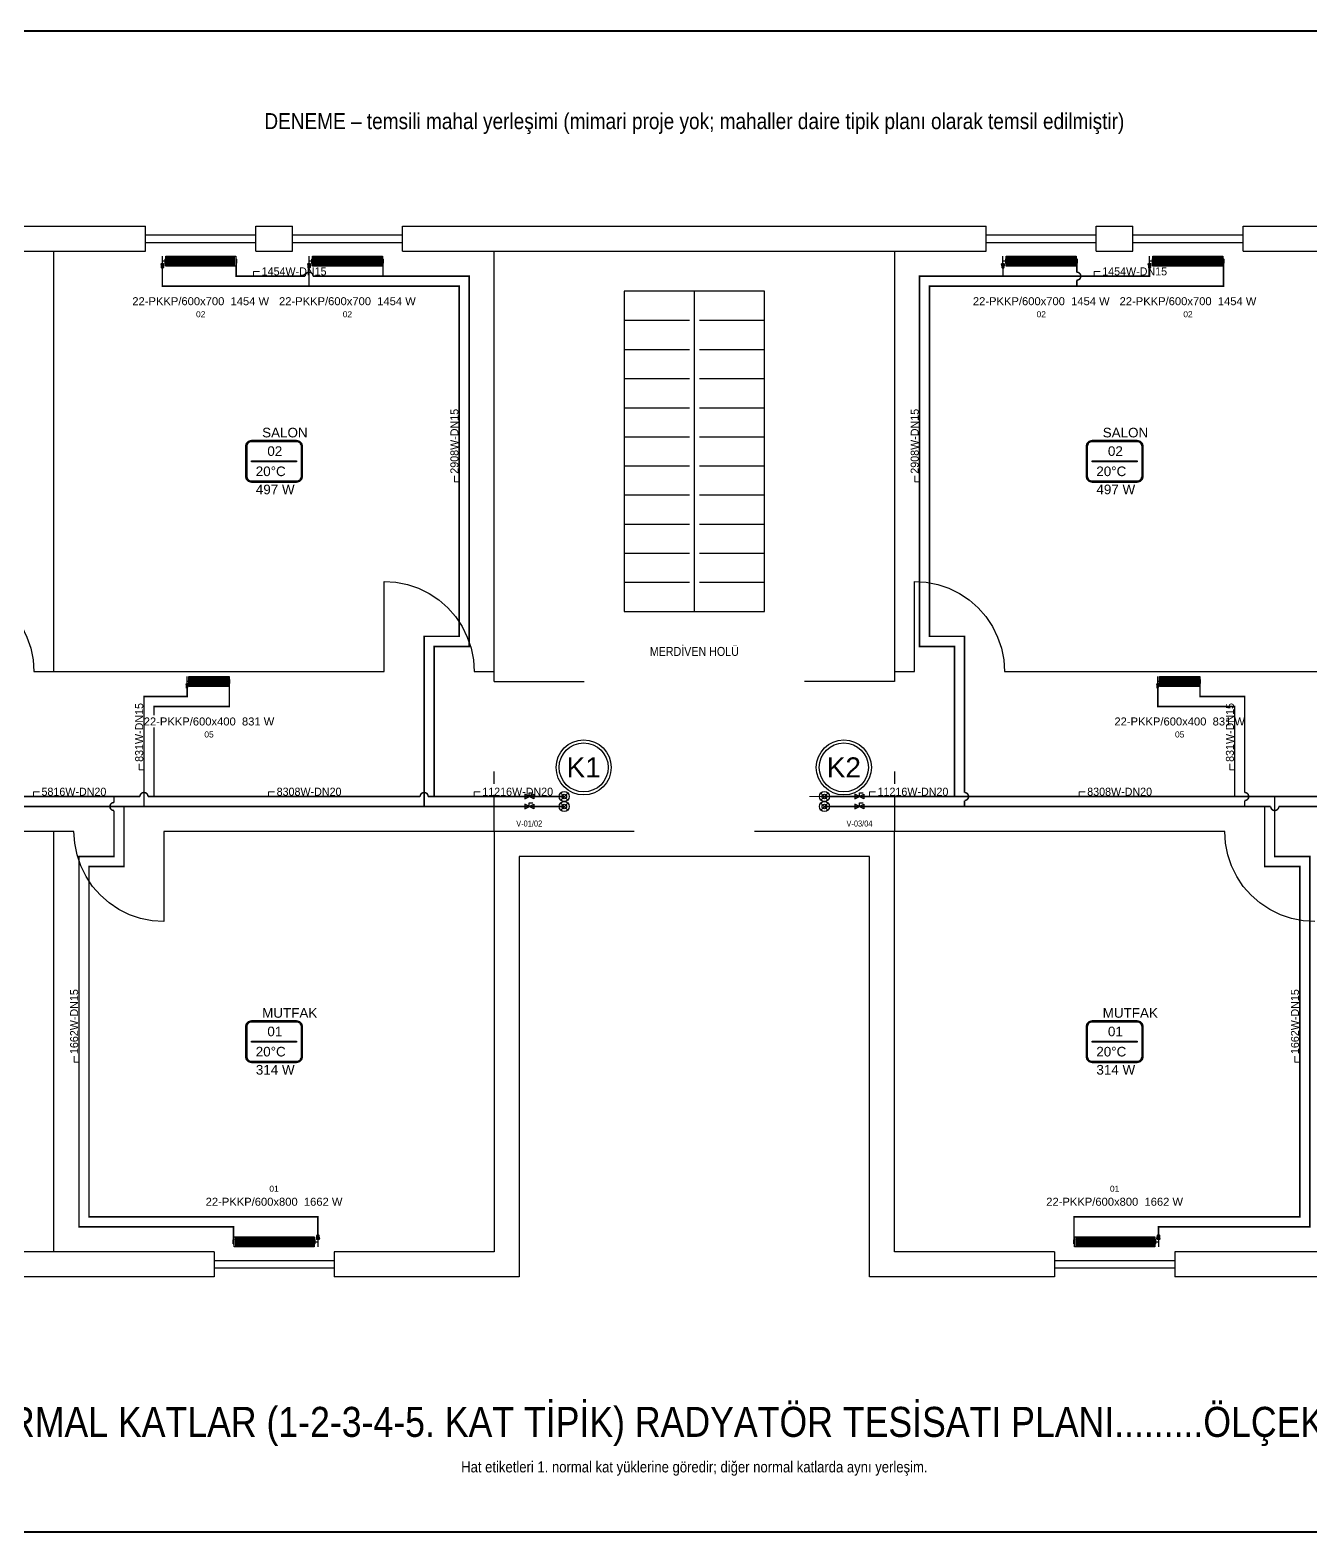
# Model space of a CAD drawing. Header units: centimetres. Extents: x -61 to 10101, y -10257 to 1521.
# Drawn here: x 4436 to 5716, y 19 to 1521 of the extents above; entities that cross this region are included whole.
import ezdxf
from ezdxf.enums import TextEntityAlignment as Align

# ---------------------------------------------------------------- set-up
doc = ezdxf.new("R2010")
doc.units = ezdxf.units.CM
doc.linetypes.add('DASHED', pattern=[1.524, 1.27, -0.254])
for name, color, linetype in [('MTY-ISIKAYBIMAHAL', 2, 'Continuous'), ('MTY-KOLLETÖR', 7, 'Continuous'), ('MTY-RADYATÖR', 2, 'Continuous'), ('MTY-TEFRIS-CIKTI', 250, 'Continuous'), ('MTY-VANA', 1, 'Continuous'), ('ROTAS-BASLIK', 7, 'Continuous'), ('ROTAS-CIHAZ', 135, 'Continuous'), ('ROTAS-DENEME', 1, 'Continuous'), ('ROTAS-ISITMA-CAP', 41, 'Continuous'), ('ROTAS-ISITMA-DONUS', 30, 'DASHED'), ('ROTAS-ISITMA-GIDIS', 10, 'Continuous'), ('ROTAS-MAHAL', 2, 'Continuous'), ('ROTAS-MASKE', 7, 'Continuous'), ('ROTAS-MIMARI-PENCERE', 4, 'Continuous'), ('ROTAS-MIMARI-TEMSILI', 8, 'Continuous'), ('ROTAS-PAFTA', 7, 'Continuous'), ('ROTAS-RADYATOR', 2, 'Continuous'), ('ROTAS-VANA', 1, 'Continuous'), ('ROTAS-YAZI', 7, 'Continuous'), ('STM-ISITMA-CAP', 41, 'Continuous')]:
    doc.layers.add(name, color=color, linetype=linetype)
doc.layers.add('MTY-ISITMA-CAP', color=41, linetype='Continuous', lineweight=0)
doc.styles.add('MTYCAP', font='wturkce.SHX', dxfattribs={"width": 0.65, "height": 20})
doc.styles.add('MTYCAPLT', font='arial.ttf', dxfattribs={"width": 0.65, "height": 1})
doc.styles.add('ROTAS', font='arial.ttf')

# ---------------------------------------------------------------- blocks, each defined once
blk = doc.blocks.new('MTY-RADYATOR Panel')
at = {"layer": 'MTY-RADYATÖR', "color": 15}
for p, q in [((-1.9, 8.2), (-1.4, 11.2)), ((-1.9, 8.2), (1.9, 8.2)), ((1.9, 8), (-1.9, 8)), ((-1.4, 11.2), (1.4, 11.2)), ((-1.3, 11.2), (-1.3, 8.2)), ((-1.1, 11.7), (1.1, 11.7)), ((-1.1, 7.2), (1.1, 7.2)), ((-0.7, 11.2), (-0.7, 8.2)), ((-0.6, 11.9), (0.6, 11.9)), ((0, 11.2), (0, 8.2)), ((0.6, 11.2), (0.6, 8.2)), ((1.3, 11.2), (1.3, 8.2)), ((1.9, 8.2), (1.4, 11.2)), ((3.4, 6.9), (3.8, 6.9)), ((3.4, 3.1), (3.4, 6.9)), ((3.4, 6.3), (3.8, 6.3)), ((3.4, 3.7), (3.8, 3.7)), ((3.4, 3.1), (3.8, 3.1)), ((3.8, 2.8), (3.8, 7.2)), ((3.8, 7.2), (4, 7.2)), ((3.8, 2.8), (4, 2.8)), ((4, 7.2), (4.4, 7.3)), ((4, 2.8), (4, 7.2)), ((4, 2.8), (4.4, 2.7)), ((105.3, 7.2), (104.9, 7.3)), ((105.3, 2.8), (104.9, 2.7)), ((105.3, 2.8), (105.3, 7.2)), ((105.5, 7.2), (105.3, 7.2)), ((105.5, 2.8), (105.3, 2.8)), ((105.5, 2.8), (105.5, 7.2)), ((105.9, 6.9), (105.5, 6.9)), ((105.9, 6.3), (105.5, 6.3)), ((105.9, 3.7), (105.5, 3.7)), ((105.9, 3.1), (105.5, 3.1)), ((105.9, 3.1), (105.9, 6.9))]:
    blk.add_line(p, q, dxfattribs=at)
at = {"layer": 'MTY-RADYATÖR', "color": 15, "ltscale": 0.3}
for p, q in [((0, 7.2), (0, 0)), ((3.8, 5), (0, 5))]:
    blk.add_line(p, q, dxfattribs=at)
at = {"layer": 'MTY-RADYATÖR'}
for p, q in [((5.7, 9), (5.7, 1)), ((6.7, 1), (6.7, 9)), ((7.2, 9), (7.2, 1)), ((8.2, 1), (8.2, 9)), ((8.7, 9), (8.7, 1)), ((9.7, 1), (9.7, 9)), ((10.2, 9), (10.2, 1)), ((11.2, 1), (11.2, 9)), ((11.7, 9), (11.7, 1)), ((12.7, 1), (12.7, 9)), ((13.2, 9), (13.2, 1)), ((14.2, 1), (14.2, 9)), ((14.7, 9), (14.7, 1)), ((15.7, 1), (15.7, 9)), ((16.2, 9), (16.2, 1)), ((17.2, 1), (17.2, 9)), ((17.7, 9), (17.7, 1)), ((18.7, 1), (18.7, 9)), ((19.2, 9), (19.2, 1)), ((20.2, 1), (20.2, 9)), ((20.7, 9), (20.7, 1)), ((21.7, 1), (21.7, 9)), ((22.2, 9), (22.2, 1)), ((23.2, 1), (23.2, 9)), ((23.7, 9), (23.7, 1)), ((24.7, 1), (24.7, 9)), ((25.2, 9), (25.2, 1)), ((26.2, 1), (26.2, 9)), ((26.7, 9), (26.7, 1)), ((27.7, 1), (27.7, 9)), ((28.2, 9), (28.2, 1)), ((29.2, 1), (29.2, 9)), ((29.7, 9), (29.7, 1)), ((30.7, 1), (30.7, 9)), ((31.2, 9), (31.2, 1)), ((32.2, 1), (32.2, 9)), ((32.7, 9), (32.7, 1)), ((33.7, 1), (33.7, 9)), ((34.2, 9), (34.2, 1)), ((35.2, 1), (35.2, 9)), ((35.7, 9), (35.7, 1)), ((36.7, 1), (36.7, 9)), ((37.2, 9), (37.2, 1)), ((38.2, 1), (38.2, 9)), ((38.7, 9), (38.7, 1)), ((39.7, 1), (39.7, 9)), ((40.2, 9), (40.2, 1)), ((41.2, 1), (41.2, 9)), ((41.7, 9), (41.7, 1)), ((42.7, 1), (42.7, 9)), ((43.2, 9), (43.2, 1)), ((44.2, 1), (44.2, 9)), ((44.7, 9), (44.7, 1)), ((45.7, 1), (45.7, 9)), ((46.2, 9), (46.2, 1)), ((47.2, 1), (47.2, 9)), ((47.7, 9), (47.7, 1)), ((48.7, 1), (48.7, 9)), ((49.2, 9), (49.2, 1)), ((50.2, 1), (50.2, 9)), ((50.7, 9), (50.7, 1)), ((51.7, 1), (51.7, 9)), ((52.2, 9), (52.2, 1)), ((53.2, 1), (53.2, 9)), ((53.7, 9), (53.7, 1)), ((54.7, 1), (54.7, 9)), ((55.2, 9), (55.2, 1)), ((56.2, 1), (56.2, 9)), ((56.7, 9), (56.7, 1)), ((57.7, 1), (57.7, 9)), ((58.2, 9), (58.2, 1)), ((59.2, 1), (59.2, 9)), ((59.7, 9), (59.7, 1)), ((60.7, 1), (60.7, 9)), ((61.2, 9), (61.2, 1)), ((62.2, 1), (62.2, 9)), ((62.7, 9), (62.7, 1)), ((63.7, 1), (63.7, 9)), ((64.2, 9), (64.2, 1)), ((65.2, 1), (65.2, 9)), ((65.7, 9), (65.7, 1)), ((66.7, 1), (66.7, 9)), ((67.2, 9), (67.2, 1)), ((68.2, 1), (68.2, 9)), ((68.7, 9), (68.7, 1)), ((69.7, 1), (69.7, 9)), ((70.2, 9), (70.2, 1)), ((71.2, 1), (71.2, 9)), ((71.7, 9), (71.7, 1)), ((72.7, 1), (72.7, 9)), ((73.2, 9), (73.2, 1)), ((74.2, 1), (74.2, 9)), ((74.7, 9), (74.7, 1)), ((75.7, 1), (75.7, 9)), ((76.2, 9), (76.2, 1)), ((77.2, 1), (77.2, 9)), ((77.7, 9), (77.7, 1)), ((78.7, 1), (78.7, 9)), ((79.2, 9), (79.2, 1)), ((80.2, 1), (80.2, 9)), ((80.7, 9), (80.7, 1)), ((81.7, 1), (81.7, 9)), ((82.2, 9), (82.2, 1)), ((83.2, 1), (83.2, 9)), ((83.7, 9), (83.7, 1)), ((84.7, 1), (84.7, 9)), ((85.2, 9), (85.2, 1)), ((86.2, 1), (86.2, 9)), ((86.7, 9), (86.7, 1)), ((87.7, 1), (87.7, 9)), ((88.2, 9), (88.2, 1)), ((89.2, 1), (89.2, 9)), ((89.7, 9), (89.7, 1)), ((90.7, 1), (90.7, 9)), ((91.2, 9), (91.2, 1)), ((92.2, 1), (92.2, 9)), ((92.7, 9), (92.7, 1)), ((93.7, 1), (93.7, 9)), ((94.2, 9), (94.2, 1)), ((95.2, 1), (95.2, 9)), ((95.7, 9), (95.7, 1)), ((96.7, 1), (96.7, 9)), ((97.2, 9), (97.2, 1)), ((98.2, 1), (98.2, 9)), ((98.7, 9), (98.7, 1)), ((99.7, 1), (99.7, 9)), ((100.2, 9), (100.2, 1)), ((101.2, 1), (101.2, 9)), ((101.7, 9), (101.7, 1)), ((102.7, 1), (102.7, 9))]:
    blk.add_line(p, q, dxfattribs=at)
at = {"layer": 'MTY-RADYATÖR', "color": 15}
blk.add_lwpolyline([(4.7, 0), (104.7, 0), (104.7, 10), (4.7, 10)], close=True, dxfattribs=at)
for centre, start, end in [((4.4, 7.5), 274, 350), ((4.4, 2.5), 10, 86), ((104.9, 7.5), 190, 266), ((104.9, 2.5), 94, 170)]:
    blk.add_arc(centre, 0.245, start, end, dxfattribs=at)
at = {"layer": 'MTY-RADYATÖR'}
for centre, start, end in [((6.2, 9), 0, 180), ((6.2, 1), 180, 0), ((7.7, 9), 0, 180), ((7.7, 1), 180, 0), ((9.2, 9), 0, 180), ((9.2, 1), 180, 0), ((10.7, 9), 0, 180), ((10.7, 1), 180, 0), ((12.2, 9), 0, 180), ((12.2, 1), 180, 0), ((13.7, 9), 0, 180), ((13.7, 1), 180, 0), ((15.2, 9), 0, 180), ((15.2, 1), 180, 0), ((16.7, 9), 0, 180), ((16.7, 1), 180, 0), ((18.2, 9), 0, 180), ((18.2, 1), 180, 0), ((19.7, 9), 0, 180), ((19.7, 1), 180, 0), ((21.2, 9), 0, 180), ((21.2, 1), 180, 0), ((22.7, 9), 0, 180), ((22.7, 1), 180, 0), ((24.2, 9), 0, 180), ((24.2, 1), 180, 0), ((25.7, 9), 0, 180), ((25.7, 1), 180, 0), ((27.2, 9), 0, 180), ((27.2, 1), 180, 0), ((28.7, 9), 0, 180), ((28.7, 1), 180, 0), ((30.2, 9), 0, 180), ((30.2, 1), 180, 0), ((31.7, 9), 0, 180), ((31.7, 1), 180, 0), ((33.2, 9), 0, 180), ((33.2, 1), 180, 0), ((34.7, 9), 0, 180), ((34.7, 1), 180, 0), ((36.2, 9), 0, 180), ((36.2, 1), 180, 0), ((37.7, 9), 0, 180), ((37.7, 1), 180, 0), ((39.2, 9), 0, 180), ((39.2, 1), 180, 0), ((40.7, 9), 0, 180), ((40.7, 1), 180, 0), ((42.2, 9), 0, 180), ((42.2, 1), 180, 0), ((43.7, 9), 0, 180), ((43.7, 1), 180, 0), ((45.2, 9), 0, 180), ((45.2, 1), 180, 0), ((46.7, 9), 0, 180), ((46.7, 1), 180, 0), ((48.2, 9), 0, 180), ((48.2, 1), 180, 0), ((49.7, 9), 0, 180), ((49.7, 1), 180, 0), ((51.2, 9), 0, 180), ((51.2, 1), 180, 0), ((52.7, 9), 0, 180), ((52.7, 1), 180, 0), ((54.2, 9), 0, 180), ((54.2, 1), 180, 0), ((55.7, 9), 0, 180), ((55.7, 1), 180, 0), ((57.2, 9), 0, 180), ((57.2, 1), 180, 0), ((58.7, 9), 0, 180), ((58.7, 1), 180, 0), ((60.2, 9), 0, 180), ((60.2, 1), 180, 0), ((61.7, 9), 0, 180), ((61.7, 1), 180, 0), ((63.2, 9), 0, 180), ((63.2, 1), 180, 0), ((64.7, 9), 0, 180), ((64.7, 1), 180, 0), ((66.2, 9), 0, 180), ((66.2, 1), 180, 0), ((67.7, 9), 0, 180), ((67.7, 1), 180, 0), ((69.2, 9), 0, 180), ((69.2, 1), 180, 0), ((70.7, 9), 0, 180), ((70.7, 1), 180, 0), ((72.2, 9), 0, 180), ((72.2, 1), 180, 0), ((73.7, 9), 0, 180), ((73.7, 1), 180, 0), ((75.2, 9), 0, 180), ((75.2, 1), 180, 0), ((76.7, 9), 0, 180), ((76.7, 1), 180, 0), ((78.2, 9), 0, 180), ((78.2, 1), 180, 0), ((79.7, 9), 0, 180), ((79.7, 1), 180, 0), ((81.2, 9), 0, 180), ((81.2, 1), 180, 0), ((82.7, 9), 0, 180), ((82.7, 1), 180, 0), ((84.2, 9), 0, 180), ((84.2, 1), 180, 0), ((85.7, 9), 0, 180), ((85.7, 1), 180, 0), ((87.2, 9), 0, 180), ((87.2, 1), 180, 0), ((88.7, 9), 0, 180), ((88.7, 1), 180, 0), ((90.2, 9), 0, 180), ((90.2, 1), 180, 0), ((91.7, 9), 0, 180), ((91.7, 1), 180, 0), ((93.2, 9), 0, 180), ((93.2, 1), 180, 0), ((94.7, 9), 0, 180), ((94.7, 1), 180, 0), ((96.2, 9), 0, 180), ((96.2, 1), 180, 0), ((97.7, 9), 0, 180), ((97.7, 1), 180, 0), ((99.2, 9), 0, 180), ((99.2, 1), 180, 0), ((100.7, 9), 0, 180), ((100.7, 1), 180, 0), ((102.2, 9), 0, 180), ((102.2, 1), 180, 0)]:
    blk.add_arc(centre, 0.5, start, end, dxfattribs=at)
at = {"layer": 'MTY-RADYATÖR', "color": 15}
for centre, major_axis, start_param, end_param in [((-1.1, 8), (0.584, 0.584), 2.161559, 3.926991), ((-0.6, 11), (0.584, 0.584), 0.785398, 2.161559), ((0.6, 11), (-0.584, 0.584), 4.121626, 5.497787), ((1.1, 8), (0.584, 0.584), 3.926991, 5.692422)]:
    blk.add_ellipse(centre, major_axis=major_axis, ratio=1, start_param=start_param, end_param=end_param, dxfattribs=at)
at = {"layer": 'MTY-RADYATÖR', "style": 'MTYCAPLT', "width": 0.65}
blk.add_attdef('RAD', text='', height=10, dxfattribs=at).set_placement((54.7, 22.5), align=Align.MIDDLE_CENTER)
at = {"layer": 'MTY-TEFRIS-CIKTI', "style": 'MTYCAPLT', "width": 0.65}
blk.add_attdef('NO', text='', height=6, dxfattribs=at).set_placement((54.7, 35), align=Align.MIDDLE_CENTER)
blk = doc.blocks.new('MTY-BORU KOLON')
for p, q in [((-3.5, 1.5), (3.5, 8.5)), ((3.5, 1.5), (-3.5, 8.5)), ((6.5, 1.5), (13.5, 8.5)), ((13.5, 1.5), (6.5, 8.5))]:
    blk.add_line(p, q)
at = {"layer": 'MTY-ISITMA-CAP'}
blk.add_line((0, -10), (0, 5), dxfattribs=at)
at = {"layer": 'MTY-KOLLETÖR', "color": 1}
for centre, radius in [((-29.1, 24.4), 27.5), ((0, 5), 5), ((10, 5), 5)]:
    blk.add_circle(centre, radius, dxfattribs=at)
at = {"layer": 'MTY-KOLLETÖR', "color": 7}
blk.add_circle((-29.1, 24.4), 24.5, dxfattribs=at)
at = {"layer": 'MTY-KOLLETÖR', "color": 2}
for centre in [(0, 5), (10, 5)]:
    blk.add_circle(centre, 2.33, dxfattribs=at)
at = {"layer": 'MTY-KOLLETÖR', "color": 7, "style": 'MTYCAPLT'}
blk.add_attdef('K', text='', height=25, dxfattribs=at).set_placement((-29.1, 24.4, 0), align=Align.MIDDLE_CENTER)
at = {"layer": 'STM-ISITMA-CAP', "lineweight": -3, "style": 'MTYCAP', "width": 0.65}
blk.add_attdef('SCCP_001', (10, -21.1), '', height=20, rotation=90, dxfattribs=at)
blk = doc.blocks.new('MTY-KURESEL VANA')
at = {"layer": 'MTY-VANA'}
for p, q in [((0, 0), (0, 8)), ((0, 8), (8, 8))]:
    blk.add_line(p, q, dxfattribs=at)
blk.add_lwpolyline([(-10, 5), (-10, -5), (10, 5), (10, -5), (-10, 5)], dxfattribs=at)
at = {"layer": 'MTY-VANA', "style": 'MTYCAPLT', "width": 0.65}
blk.add_attdef('CAP', text='', height=10, dxfattribs=at).set_placement((-1.1, 0), align=Align.CENTER)
blk = doc.blocks.new('MTY-RADYATOR CAP')
at = {"layer": 'MTY-ISITMA-CAP'}
for q in [(0.75, 0.6), (0, 0)]:
    blk.add_line((0, 0.6), q, dxfattribs=at)
at = {"layer": 'STM-ISITMA-CAP', "lineweight": -3, "style": 'MTYCAP', "width": 0.65}
blk.add_attdef('SCCP_001', (1, 0.1), '', height=1, dxfattribs=at)
blk = doc.blocks.new('MTY-RADYATOR MAHAL')
at = {"layer": 'MTY-ISIKAYBIMAHAL', "color": 2}
for points in [[(-35.7, 18.4), (-35.7, -18.4, 0.414214), (-28.2, -25.9), (28.2, -25.9, 0.414214), (35.7, -18.4), (35.7, 18.4, 0.414214), (28.2, 25.9), (-28.2, 25.9, 0.414214)], [(-34.2, 18.4), (-34.2, -18.4, 0.414214), (-28.2, -24.4), (28.2, -24.4, 0.414214), (34.2, -18.4), (34.2, 18.4, 0.414214), (28.2, 24.4), (-28.2, 24.4, 0.414214)]]:
    blk.add_lwpolyline(points, format="xyb", close=True, dxfattribs=at)
at = {"layer": 'MTY-ISIKAYBIMAHAL', "color": 4}
for points in [[(-35.2, 18.4), (-35.2, -18.4, 0.414214), (-28.2, -25.4), (28.2, -25.4, 0.414214), (35.2, -18.4), (35.2, 18.4, 0.414214), (28.2, 25.4), (-28.2, 25.4, 0.414214)], [(-34.7, 18.4), (-34.7, -18.4, 0.414214), (-28.2, -24.9), (28.2, -24.9, 0.414214), (34.7, -18.4), (34.7, 18.4, 0.414214), (28.2, 24.9), (-28.2, 24.9, 0.414214)]]:
    blk.add_lwpolyline(points, format="xyb", close=True, dxfattribs=at)
at = {"layer": 'MTY-ISIKAYBIMAHAL', "color": 2}
blk.add_lwpolyline([(-28.2, 0.8), (28.2, 0.8), (28.2, -0.8), (-28.2, -0.8)], close=True, dxfattribs=at)
at = {"layer": 'MTY-ISIKAYBIMAHAL', "color": 1, "style": 'MTYCAPLT', "width": 0.65}
for tag, p in [('MAHAL_001', (-14.9, 29.8)), ('NO_001', (-8.3, 6.7))]:
    blk.add_attdef(tag, p, '', height=12, rotation=360, dxfattribs=at)
at = {"layer": 'MTY-ISIKAYBIMAHAL', "color": 4, "style": 'MTYCAPLT', "width": 0.65}
for tag, p in [('DERECE_001', (-22.8, -18.5)), ('ISIKAYBI_001', (-22.7, -41.1))]:
    blk.add_attdef(tag, p, '', height=12, rotation=360, dxfattribs=at)
blk.add_attdef('ALAN', text='', height=12, rotation=360, dxfattribs=at).set_placement((0, -50), align=Align.MIDDLE_CENTER)

msp = doc.modelspace()

# ---------------------------------------------------------------- linework, layer by layer
at = {"layer": 'ROTAS-ISITMA-DONUS', "ltscale": 0.4, "const_width": 1.5}
for points in [[(4840, 755), (4840, 905), (4875, 905), (4875, 1275), (4719, 1275, 1), (4711, 1275), (4642.2, 1275), (4642.2, 1287.7)], [(5370, 745), (5370, 750), (5370, 751, 1), (5370, 759), (5370, 915), (5335, 915), (5335, 1265), (5628.8, 1265), (5628.8, 1287.7)], [(5482.2, 1265), (5482.2, 1271, 1), (5482.2, 1279), (5482.2, 1287.7)], [(5650, 745), (5650, 750), (5650, 751, 1), (5650, 759), (5650, 855), (5605.3, 855), (5605.3, 867.7)], [(4970, 755), (4834, 755, 1), (4826, 755), (4554, 755, 1), (4546, 755), (4394, 755, 1), (4386, 755), (4014, 755, 1), (4006, 755), (3760, 755), (3760, 695), (3725, 695), (3725, 325), (3909.4, 325), (3909.4, 312.3)], [(4520, 755), (4520, 750), (4520, 749, 1), (4520, 741), (4520, 695), (4485, 695), (4485, 325), (4639.4, 325), (4639.4, 312.3)], [(5230, 745), (5676, 745, 1), (5684, 745), (5936, 745, 1), (5944, 745), (6430, 745), (6430, 685), (6465, 685), (6465, 335), (6209.4, 335), (6209.4, 312.3)]]:
    msp.add_lwpolyline(points, format="xyb", dxfattribs=at)
for points in [[(4788.8, 1275), (4788.8, 1287.7)], [(4560, 755), (4560, 845), (4635.3, 845), (4635.3, 867.7)], [(5670, 745), (5670, 685), (5705, 685), (5705, 335), (5479.4, 335), (5479.4, 312.3)]]:
    msp.add_lwpolyline(points, dxfattribs=at)
at = {"layer": 'ROTAS-ISITMA-GIDIS', "const_width": 1.5}
for points in [[(4830, 745), (4830, 750), (4830, 915), (4865, 915), (4865, 1265), (4568.4, 1265), (4568.4, 1283)], [(4715, 1265), (4715, 1283)], [(5360, 755), (5360, 905), (5325, 905), (5325, 1275), (5555, 1275), (5555, 1283)], [(5408.4, 1275), (5408.4, 1283)], [(4550, 745), (4550, 750), (4550, 855), (4593.1, 855), (4593.1, 863)], [(5640, 755), (5640, 845), (5563.1, 845), (5563.1, 863)], [(5230, 755), (6440, 755), (6440, 695), (6475, 695), (6475, 325), (6293.8, 325), (6293.8, 317)], [(5680, 755), (5680, 750), (5680, 695), (5715, 695), (5715, 325), (5563.8, 325), (5563.8, 317)], [(4970, 745), (3770, 745), (3770, 685), (3735, 685), (3735, 335), (3993.8, 335), (3993.8, 317)], [(4530, 745), (4530, 685), (4495, 685), (4495, 335), (4723.8, 335), (4723.8, 317)]]:
    msp.add_lwpolyline(points, dxfattribs=at)
at = {"layer": 'ROTAS-MIMARI-PENCERE'}
for points in [[(4551.7, 1300), (4551.7, 1325)], [(4661.7, 1300), (4661.7, 1325)], [(4698.3, 1300), (4698.3, 1325)], [(4808.3, 1300), (4808.3, 1325)], [(5391.7, 1300), (5391.7, 1325)], [(5501.7, 1300), (5501.7, 1325)], [(5538.3, 1300), (5538.3, 1325)], [(5648.3, 1300), (5648.3, 1325)], [(4551.7, 1316.2), (4661.7, 1316.2)], [(4551.7, 1308.8), (4661.7, 1308.8)], [(4698.3, 1316.2), (4808.3, 1316.2)], [(4698.3, 1308.8), (4808.3, 1308.8)], [(5391.7, 1316.2), (5501.7, 1316.2)], [(5391.7, 1308.8), (5501.7, 1308.8)], [(5538.3, 1316.2), (5648.3, 1316.2)], [(5538.3, 1308.8), (5648.3, 1308.8)], [(4620, 300), (4620, 275)], [(4620, 291.2), (4740, 291.2)], [(4740, 300), (4740, 275)], [(5460, 300), (5460, 275)], [(5460, 291.2), (5580, 291.2)], [(5580, 300), (5580, 275)], [(4620, 283.8), (4740, 283.8)], [(5460, 283.8), (5580, 283.8)]]:
    msp.add_lwpolyline(points, dxfattribs=at)
at = {"layer": 'ROTAS-MIMARI-TEMSILI'}
for points in [[(4330, 1325), (4551.7, 1325)], [(4661.7, 1325), (4698.3, 1325)], [(4808.3, 1325), (5391.7, 1325)], [(5501.7, 1325), (5538.3, 1325)], [(5648.3, 1325), (5870, 1325)], [(4330, 1300), (4460, 1300)], [(4460, 1300), (4551.7, 1300)], [(4460, 880), (4460, 1300)], [(4661.7, 1300), (4698.3, 1300)], [(4808.3, 1300), (4900, 1300)], [(4900, 1300), (5300, 1300)], [(4900, 880), (4900, 1300)], [(5300, 1300), (5391.7, 1300)], [(5300, 1300), (5300, 880)], [(5501.7, 1300), (5538.3, 1300)], [(5648.3, 1300), (5740, 1300)], [(5100, 940), (5100, 1260)], [(5030, 1230.9), (5095, 1230.9)], [(5105, 1230.9), (5170, 1230.9)], [(5030, 1201.8), (5095, 1201.8)], [(5105, 1201.8), (5170, 1201.8)], [(5030, 1172.7), (5095, 1172.7)], [(5105, 1172.7), (5170, 1172.7)], [(5030, 1143.6), (5095, 1143.6)], [(5105, 1143.6), (5170, 1143.6)], [(5030, 1114.5), (5095, 1114.5)], [(5105, 1114.5), (5170, 1114.5)], [(5030, 1085.5), (5095, 1085.5)], [(5105, 1085.5), (5170, 1085.5)], [(5030, 1056.4), (5095, 1056.4)], [(5105, 1056.4), (5170, 1056.4)], [(5030, 1027.3), (5095, 1027.3)], [(5105, 1027.3), (5170, 1027.3)], [(5030, 998.2), (5095, 998.2)], [(5105, 998.2), (5170, 998.2)], [(4350, 970), (4361.7, 969.2), (4373.3, 966.9), (4384.4, 963.1), (4395, 957.9), (4404.8, 951.4), (4413.6, 943.6), (4421.4, 934.8), (4427.9, 925), (4433.1, 914.4), (4436.9, 903.3), (4439.2, 891.7), (4440, 880)], [(4790, 880), (4790, 970)], [(4790, 970), (4801.7, 969.2), (4813.3, 966.9), (4824.4, 963.1), (4835, 957.9), (4844.8, 951.4), (4853.6, 943.6), (4861.4, 934.8), (4867.9, 925), (4873.1, 914.4), (4876.9, 903.3), (4879.2, 891.7), (4880, 880)], [(5030, 969.1), (5095, 969.1)], [(5105, 969.1), (5170, 969.1)], [(5320, 880), (5320, 970)], [(5320, 970), (5331.7, 969.2), (5343.3, 966.9), (5354.4, 963.1), (5365, 957.9), (5374.8, 951.4), (5383.6, 943.6), (5391.4, 934.8), (5397.9, 925), (5403.1, 914.4), (5406.9, 903.3), (5409.2, 891.7), (5410, 880)], [(4440, 880), (4460, 880)], [(4460, 880), (4790, 880)], [(4880, 880), (4900, 880)], [(4900, 870), (4900, 880)], [(5300, 880), (5320, 880)], [(5300, 880), (5300, 870)], [(5410, 880), (5740, 880)], [(4900, 870), (4990, 870)], [(5300, 870), (5210, 870)], [(4900, 720), (4900, 780)], [(5300, 780), (5300, 720)], [(4460, 720), (4310, 720)], [(4460, 300), (4460, 720)], [(4480, 720), (4460, 720)], [(4570, 630), (4558.3, 630.8), (4546.7, 633.1), (4535.6, 636.9), (4525, 642.1), (4515.2, 648.6), (4506.4, 656.4), (4498.6, 665.2), (4492.1, 675), (4486.9, 685.6), (4483.1, 696.7), (4480.8, 708.3), (4480, 720)], [(4900, 720), (4570, 720)], [(4570, 720), (4570, 630)], [(5040, 720), (4900, 720)], [(4900, 720), (4900, 300)], [(5300, 720), (5160, 720)], [(5300, 300), (5300, 720)], [(5630, 720), (5300, 720)], [(5720, 630), (5708.3, 630.8), (5696.7, 633.1), (5685.6, 636.9), (5675, 642.1), (5665.2, 648.6), (5656.4, 656.4), (5648.6, 665.2), (5642.1, 675), (5636.9, 685.6), (5633.1, 696.7), (5630.8, 708.3), (5630, 720)], [(5460, 275), (5275, 275), (5275, 695), (4925, 695), (4925, 275)], [(4460, 300), (4360, 300)], [(4620, 300), (4460, 300)], [(4900, 300), (4740, 300)], [(5460, 300), (5300, 300)], [(5740, 300), (5580, 300)], [(4620, 275), (4360, 275)], [(4925, 275), (4740, 275)], [(5840, 275), (5580, 275)]]:
    msp.add_lwpolyline(points, dxfattribs=at)
msp.add_lwpolyline([(5030, 940), (5170, 940), (5170, 1260), (5030, 1260)], close=True, dxfattribs=at)

# ---------------------------------------------------------------- block references
at = {"layer": 'ROTAS-CIHAZ'}
ref = msp.add_blockref('MTY-BORU KOLON', (4965, 755), dxfattribs=dict(at, rotation=-90))
ref.add_attrib('K', 'K1', dxfattribs={"layer": 'MTY-KOLLETÖR', "color": 7, "height": 20, "style": 'MTYCAPLT'}).set_placement((4989.4, 784.1, 0), align=Align.MIDDLE_CENTER)
ref = msp.add_blockref('MTY-BORU KOLON', (5225, 755), dxfattribs=dict(at, rotation=-90))
ref.add_attrib('K', 'K2', dxfattribs={"layer": 'MTY-KOLLETÖR', "color": 7, "height": 20, "style": 'MTYCAPLT'}).set_placement((5249.4, 784.1, 0), align=Align.MIDDLE_CENTER)
at = {"layer": 'ROTAS-VANA', "xscale": 0.45, "yscale": 0.45}
for p in [(4935, 755), (5265, 755), (4935, 745), (5265, 745)]:
    msp.add_blockref('MTY-KURESEL VANA', p, dxfattribs=at)

# ---------------------------------------------------------------- wipeouts: each hides what was drawn before it
for points in [[(4667.7, 1418), (5524.3, 1418), (5524.3, 1442), (4667.7, 1442)], [(5065.7, 893.2), (5129.8, 893.2), (5129.8, 906.8), (5065.7, 906.8)], [(4457.7, 107.5), (5727.3, 107.5), (5727.3, 152.5), (4457.7, 152.5)], [(4858.9, 76.8), (5335.6, 76.8), (5335.6, 93.2), (4858.9, 93.2)]]:
    msp.add_wipeout(points).dxf.layer = 'ROTAS-MASKE'

# ---------------------------------------------------------------- next in the draw order: texts
at = {"layer": 'ROTAS-BASLIK', "style": 'ROTAS', "width": 0.85}
msp.add_text('NORMAL KATLAR (1-2-3-4-5. KAT TİPİK) RADYATÖR TESİSATI PLANI.........ÖLÇEK: 1 / 50', height=30, dxfattribs=at).set_placement((5100, 130), align=Align.MIDDLE_CENTER)
at = {"layer": 'ROTAS-DENEME', "style": 'ROTAS', "width": 0.85}
msp.add_text('DENEME – temsili mahal yerleşimi (mimari proje yok; mahaller daire tipik planı olarak temsil edilmiştir)', height=16, dxfattribs=at).set_placement((5100, 1430), align=Align.MIDDLE_CENTER)
at = {"layer": 'ROTAS-MIMARI-TEMSILI', "style": 'ROTAS', "width": 0.85}
msp.add_text('MERDİVEN HOLÜ', height=9, dxfattribs=at).set_placement((5100, 900), align=Align.MIDDLE_CENTER)
at = {"layer": 'ROTAS-YAZI', "style": 'ROTAS', "width": 0.85}
msp.add_text('Hat etiketleri 1. normal kat yüklerine göredir; diğer normal katlarda aynı yerleşim.', height=11, dxfattribs=at).set_placement((5100, 85), align=Align.MIDDLE_CENTER)

# ---------------------------------------------------------------- next in the draw order: wipeouts: each hides what was drawn before it
for points in [[(4547.5, 1244), (4661.9, 1244), (4661.9, 1256), (4547.5, 1256)], [(4694.1, 1244), (4808.5, 1244), (4808.5, 1256), (4694.1, 1256)], [(5387.5, 1244), (5501.9, 1244), (5501.9, 1256), (5387.5, 1256)], [(5534.1, 1244), (5648.5, 1244), (5648.5, 1256), (5534.1, 1256)], [(4708.8, 1042.8), (4708.8, 1123.6), (4651.2, 1123.6), (4651.2, 1042.8)], [(4863, 1066.6), (4863, 1113.4), (4852.6, 1113.4), (4852.6, 1066.6)], [(5323, 1066.6), (5323, 1113.4), (5312.6, 1113.4), (5312.6, 1066.6)], [(5548.8, 1042.8), (5548.8, 1123.6), (5491.2, 1123.6), (5491.2, 1042.8)], [(4558.2, 824), (4667.8, 824), (4667.8, 836), (4558.2, 836)], [(5528.2, 824), (5637.8, 824), (5637.8, 836), (5528.2, 836)], [(4436.6, 757), (4483.4, 757), (4483.4, 767.4), (4436.6, 767.4)], [(4671.6, 757), (4718.4, 757), (4718.4, 767.4), (4671.6, 767.4)], [(4877.1, 757), (4927.9, 757), (4927.9, 767.4), (4877.1, 767.4)], [(5272.1, 757), (5322.9, 757), (5322.9, 767.4), (5272.1, 767.4)], [(5481.6, 757), (5528.4, 757), (5528.4, 767.4), (5481.6, 767.4)], [(4921.3, 723.5), (4945.7, 723.5), (4945.7, 732.5), (4921.3, 732.5)], [(5251.3, 723.5), (5275.7, 723.5), (5275.7, 732.5), (5251.3, 732.5)], [(4708.8, 462.8), (4708.8, 543.6), (4651.2, 543.6), (4651.2, 462.8)], [(5548.8, 462.8), (5548.8, 543.6), (5491.2, 543.6), (5491.2, 462.8)], [(4483, 486.6), (4483, 533.4), (4472.6, 533.4), (4472.6, 486.6)], [(5703, 486.6), (5703, 533.4), (5692.6, 533.4), (5692.6, 486.6)], [(4620.8, 344), (4735.2, 344), (4735.2, 356), (4620.8, 356)], [(5460.8, 344), (5575.2, 344), (5575.2, 356), (5460.8, 356)]]:
    msp.add_wipeout(points).dxf.layer = 'ROTAS-MASKE'

# ---------------------------------------------------------------- next in the draw order: block references
at = {"layer": 'ROTAS-ISITMA-CAP'}
ref = msp.add_blockref('MTY-RADYATOR CAP', (4865, 1069.6), dxfattribs=dict(at, xscale=8, yscale=8, rotation=90))
ref.add_attrib('SCCP_001', '2908W-DN15', (4864.2, 1077.6), dxfattribs={"layer": 'STM-ISITMA-CAP', "height": 8, "rotation": 90, "style": 'MTYCAP'})
ref = msp.add_blockref('MTY-RADYATOR CAP', (5325, 1069.6), dxfattribs=dict(at, xscale=8, yscale=8, rotation=90))
ref.add_attrib('SCCP_001', '2908W-DN15', (5324.2, 1077.6), dxfattribs={"layer": 'STM-ISITMA-CAP', "height": 8, "rotation": 90, "style": 'MTYCAP'})
ref = msp.add_blockref('MTY-RADYATOR CAP', (4439.6, 755), dxfattribs=dict(at, xscale=8, yscale=8))
ref.add_attrib('SCCP_001', '5816W-DN20', (4447.6, 755.8), dxfattribs={"layer": 'STM-ISITMA-CAP', "height": 8, "style": 'MTYCAP'})
ref = msp.add_blockref('MTY-RADYATOR CAP', (4674.6, 755), dxfattribs=dict(at, xscale=8, yscale=8))
ref.add_attrib('SCCP_001', '8308W-DN20', (4682.6, 755.8), dxfattribs={"layer": 'STM-ISITMA-CAP', "height": 8, "style": 'MTYCAP'})
ref = msp.add_blockref('MTY-RADYATOR CAP', (4880.1, 755), dxfattribs=dict(at, xscale=8, yscale=8))
ref.add_attrib('SCCP_001', '11216W-DN20', (4888.1, 755.8), dxfattribs={"layer": 'STM-ISITMA-CAP', "height": 8, "style": 'MTYCAP'})
ref = msp.add_blockref('MTY-RADYATOR CAP', (5275.1, 755), dxfattribs=dict(at, xscale=8, yscale=8))
ref.add_attrib('SCCP_001', '11216W-DN20', (5283.1, 755.8), dxfattribs={"layer": 'STM-ISITMA-CAP', "height": 8, "style": 'MTYCAP'})
ref = msp.add_blockref('MTY-RADYATOR CAP', (5484.6, 755), dxfattribs=dict(at, xscale=8, yscale=8))
ref.add_attrib('SCCP_001', '8308W-DN20', (5492.6, 755.8), dxfattribs={"layer": 'STM-ISITMA-CAP', "height": 8, "style": 'MTYCAP'})
ref = msp.add_blockref('MTY-RADYATOR CAP', (4485, 489.6), dxfattribs=dict(at, xscale=8, yscale=8, rotation=90))
ref.add_attrib('SCCP_001', '1662W-DN15', (4484.2, 497.6), dxfattribs={"layer": 'STM-ISITMA-CAP', "height": 8, "rotation": 90, "style": 'MTYCAP'})
ref = msp.add_blockref('MTY-RADYATOR CAP', (5705, 489.6), dxfattribs=dict(at, xscale=8, yscale=8, rotation=90))
ref.add_attrib('SCCP_001', '1662W-DN15', (5704.2, 497.6), dxfattribs={"layer": 'STM-ISITMA-CAP', "height": 8, "rotation": 90, "style": 'MTYCAP'})
at = {"layer": 'ROTAS-MAHAL'}
ref = msp.add_blockref('MTY-RADYATOR MAHAL', (4680, 1090), dxfattribs=dict(at, xscale=0.8, yscale=0.8))
ref.add_attrib('DERECE_001', '20°C', (4661.7, 1075.2), dxfattribs={"layer": 'MTY-ISIKAYBIMAHAL', "color": 4, "height": 9.6, "rotation": 360, "style": 'MTYCAPLT'})
ref.add_attrib('MAHAL_001', 'SALON', (4668.1, 1113.9), dxfattribs={"layer": 'MTY-ISIKAYBIMAHAL', "color": 1, "height": 9.6, "rotation": 360, "style": 'MTYCAPLT'})
ref.add_attrib('ISIKAYBI_001', '497 W', (4661.8, 1057.1), dxfattribs={"layer": 'MTY-ISIKAYBIMAHAL', "color": 4, "height": 9.6, "rotation": 360, "style": 'MTYCAPLT'})
ref.add_attrib('NO_001', '02', (4673.3, 1095.4), dxfattribs={"layer": 'MTY-ISIKAYBIMAHAL', "color": 1, "height": 9.6, "rotation": 360, "style": 'MTYCAPLT'})
ref = msp.add_blockref('MTY-RADYATOR MAHAL', (5520, 1090), dxfattribs=dict(at, xscale=0.8, yscale=0.8))
ref.add_attrib('DERECE_001', '20°C', (5501.7, 1075.2), dxfattribs={"layer": 'MTY-ISIKAYBIMAHAL', "color": 4, "height": 9.6, "rotation": 360, "style": 'MTYCAPLT'})
ref.add_attrib('MAHAL_001', 'SALON', (5508.1, 1113.9), dxfattribs={"layer": 'MTY-ISIKAYBIMAHAL', "color": 1, "height": 9.6, "rotation": 360, "style": 'MTYCAPLT'})
ref.add_attrib('ISIKAYBI_001', '497 W', (5501.8, 1057.1), dxfattribs={"layer": 'MTY-ISIKAYBIMAHAL', "color": 4, "height": 9.6, "rotation": 360, "style": 'MTYCAPLT'})
ref.add_attrib('NO_001', '02', (5513.3, 1095.4), dxfattribs={"layer": 'MTY-ISIKAYBIMAHAL', "color": 1, "height": 9.6, "rotation": 360, "style": 'MTYCAPLT'})
ref = msp.add_blockref('MTY-RADYATOR MAHAL', (4680, 510), dxfattribs=dict(at, xscale=0.8, yscale=0.8))
ref.add_attrib('DERECE_001', '20°C', (4661.7, 495.2), dxfattribs={"layer": 'MTY-ISIKAYBIMAHAL', "color": 4, "height": 9.6, "rotation": 360, "style": 'MTYCAPLT'})
ref.add_attrib('MAHAL_001', 'MUTFAK', (4668.1, 533.9), dxfattribs={"layer": 'MTY-ISIKAYBIMAHAL', "color": 1, "height": 9.6, "rotation": 360, "style": 'MTYCAPLT'})
ref.add_attrib('ISIKAYBI_001', '314 W', (4661.8, 477.1), dxfattribs={"layer": 'MTY-ISIKAYBIMAHAL', "color": 4, "height": 9.6, "rotation": 360, "style": 'MTYCAPLT'})
ref.add_attrib('NO_001', '01', (4673.3, 515.4), dxfattribs={"layer": 'MTY-ISIKAYBIMAHAL', "color": 1, "height": 9.6, "rotation": 360, "style": 'MTYCAPLT'})
ref = msp.add_blockref('MTY-RADYATOR MAHAL', (5520, 510), dxfattribs=dict(at, xscale=0.8, yscale=0.8))
ref.add_attrib('DERECE_001', '20°C', (5501.7, 495.2), dxfattribs={"layer": 'MTY-ISIKAYBIMAHAL', "color": 4, "height": 9.6, "rotation": 360, "style": 'MTYCAPLT'})
ref.add_attrib('MAHAL_001', 'MUTFAK', (5508.1, 533.9), dxfattribs={"layer": 'MTY-ISIKAYBIMAHAL', "color": 1, "height": 9.6, "rotation": 360, "style": 'MTYCAPLT'})
ref.add_attrib('ISIKAYBI_001', '314 W', (5501.8, 477.1), dxfattribs={"layer": 'MTY-ISIKAYBIMAHAL', "color": 4, "height": 9.6, "rotation": 360, "style": 'MTYCAPLT'})
ref.add_attrib('NO_001', '01', (5513.3, 515.4), dxfattribs={"layer": 'MTY-ISIKAYBIMAHAL', "color": 1, "height": 9.6, "rotation": 360, "style": 'MTYCAPLT'})

# ---------------------------------------------------------------- next in the draw order: texts
at = {"layer": 'ROTAS-VANA', "style": 'ROTAS', "width": 0.85}
for s, p in [('V-01/02', (4935, 728)), ('V-03/04', (5265, 728))]:
    msp.add_text(s, height=6, dxfattribs=at).set_placement(p, align=Align.MIDDLE_CENTER)

# ---------------------------------------------------------------- next in the draw order: wipeouts: each hides what was drawn before it
for points in [[(4600.1, 1232.5), (4610.3, 1232.5), (4610.3, 1241.5), (4600.1, 1241.5)], [(4746.7, 1232.5), (4756.9, 1232.5), (4756.9, 1241.5), (4746.7, 1241.5)], [(5440.1, 1232.5), (5450.3, 1232.5), (5450.3, 1241.5), (5440.1, 1241.5)], [(5586.7, 1232.5), (5596.9, 1232.5), (5596.9, 1241.5), (5586.7, 1241.5)], [(4608.4, 812.5), (4618.6, 812.5), (4618.6, 821.5), (4608.4, 821.5)], [(5578.4, 812.5), (5588.6, 812.5), (5588.6, 821.5), (5578.4, 821.5)], [(4673.4, 358.5), (4683.6, 358.5), (4683.6, 367.5), (4673.4, 367.5)], [(5513.4, 358.5), (5523.6, 358.5), (5523.6, 367.5), (5513.4, 367.5)]]:
    msp.add_wipeout(points).dxf.layer = 'ROTAS-MASKE'

# ---------------------------------------------------------------- next in the draw order: block references
at = {"layer": 'ROTAS-RADYATOR'}
ref = msp.add_blockref('MTY-RADYATOR Panel', (4568.4, 1295), dxfattribs=dict(at, xscale=-0.7, rotation=180))
ref.add_attrib('RAD', '22-PKKP/600x700  1454 W', dxfattribs={"layer": 'MTY-RADYATÖR', "height": 8, "style": 'MTYCAPLT'}).set_placement((4606.7, 1250), align=Align.MIDDLE_CENTER)
ref.add_attrib('NO', '02', dxfattribs={"layer": 'MTY-TEFRIS-CIKTI', "height": 6, "style": 'MTYCAPLT'}).set_placement((4606.7, 1237), align=Align.MIDDLE_CENTER)
ref = msp.add_blockref('MTY-RADYATOR Panel', (4715, 1295), dxfattribs=dict(at, xscale=-0.7, rotation=180))
ref.add_attrib('RAD', '22-PKKP/600x700  1454 W', dxfattribs={"layer": 'MTY-RADYATÖR', "height": 8, "style": 'MTYCAPLT'}).set_placement((4753.3, 1250), align=Align.MIDDLE_CENTER)
ref.add_attrib('NO', '02', dxfattribs={"layer": 'MTY-TEFRIS-CIKTI', "height": 6, "style": 'MTYCAPLT'}).set_placement((4753.3, 1237), align=Align.MIDDLE_CENTER)
ref = msp.add_blockref('MTY-RADYATOR Panel', (5408.4, 1295), dxfattribs=dict(at, xscale=-0.7, rotation=180))
ref.add_attrib('RAD', '22-PKKP/600x700  1454 W', dxfattribs={"layer": 'MTY-RADYATÖR', "height": 8, "style": 'MTYCAPLT'}).set_placement((5446.7, 1250), align=Align.MIDDLE_CENTER)
ref.add_attrib('NO', '02', dxfattribs={"layer": 'MTY-TEFRIS-CIKTI', "height": 6, "style": 'MTYCAPLT'}).set_placement((5446.7, 1237), align=Align.MIDDLE_CENTER)
ref = msp.add_blockref('MTY-RADYATOR Panel', (5555, 1295), dxfattribs=dict(at, xscale=-0.7, rotation=180))
ref.add_attrib('RAD', '22-PKKP/600x700  1454 W', dxfattribs={"layer": 'MTY-RADYATÖR', "height": 8, "style": 'MTYCAPLT'}).set_placement((5593.3, 1250), align=Align.MIDDLE_CENTER)
ref.add_attrib('NO', '02', dxfattribs={"layer": 'MTY-TEFRIS-CIKTI', "height": 6, "style": 'MTYCAPLT'}).set_placement((5593.3, 1237), align=Align.MIDDLE_CENTER)
ref = msp.add_blockref('MTY-RADYATOR Panel', (4593.1, 875), dxfattribs=dict(at, xscale=-0.4, rotation=180))
ref.add_attrib('RAD', '22-PKKP/600x400  831 W', dxfattribs={"layer": 'MTY-RADYATÖR', "height": 8, "style": 'MTYCAPLT'}).set_placement((4615, 830), align=Align.MIDDLE_CENTER)
ref.add_attrib('NO', '05', dxfattribs={"layer": 'MTY-TEFRIS-CIKTI', "height": 6, "style": 'MTYCAPLT'}).set_placement((4615, 817), align=Align.MIDDLE_CENTER)
ref = msp.add_blockref('MTY-RADYATOR Panel', (5563.1, 875), dxfattribs=dict(at, xscale=-0.4, rotation=180))
ref.add_attrib('RAD', '22-PKKP/600x400  831 W', dxfattribs={"layer": 'MTY-RADYATÖR', "height": 8, "style": 'MTYCAPLT'}).set_placement((5585, 830), align=Align.MIDDLE_CENTER)
ref.add_attrib('NO', '05', dxfattribs={"layer": 'MTY-TEFRIS-CIKTI', "height": 6, "style": 'MTYCAPLT'}).set_placement((5585, 817), align=Align.MIDDLE_CENTER)
ref = msp.add_blockref('MTY-RADYATOR Panel', (4723.8, 305), dxfattribs=dict(at, xscale=-0.8))
ref.add_attrib('RAD', '22-PKKP/600x800  1662 W', dxfattribs={"layer": 'MTY-RADYATÖR', "height": 8, "style": 'MTYCAPLT'}).set_placement((4680, 350), align=Align.MIDDLE_CENTER)
ref.add_attrib('NO', '01', dxfattribs={"layer": 'MTY-TEFRIS-CIKTI', "height": 6, "style": 'MTYCAPLT'}).set_placement((4680, 363), align=Align.MIDDLE_CENTER)
ref = msp.add_blockref('MTY-RADYATOR Panel', (5563.8, 305), dxfattribs=dict(at, xscale=-0.8))
ref.add_attrib('RAD', '22-PKKP/600x800  1662 W', dxfattribs={"layer": 'MTY-RADYATÖR', "height": 8, "style": 'MTYCAPLT'}).set_placement((5520, 350), align=Align.MIDDLE_CENTER)
ref.add_attrib('NO', '01', dxfattribs={"layer": 'MTY-TEFRIS-CIKTI', "height": 6, "style": 'MTYCAPLT'}).set_placement((5520, 363), align=Align.MIDDLE_CENTER)

# ---------------------------------------------------------------- next in the draw order: wipeouts: each hides what was drawn before it
for points in [[(4656.6, 1277), (4703.4, 1277), (4703.4, 1287.4), (4656.6, 1287.4)], [(5496.6, 1277), (5543.4, 1277), (5543.4, 1287.4), (5496.6, 1287.4)], [(4548, 778.6), (4548, 821.4), (4537.6, 821.4), (4537.6, 778.6)], [(5638, 778.6), (5638, 821.4), (5627.6, 821.4), (5627.6, 778.6)]]:
    msp.add_wipeout(points).dxf.layer = 'ROTAS-MASKE'

# ---------------------------------------------------------------- next in the draw order: linework, layer by layer
at = {"layer": 'ROTAS-PAFTA', "const_width": 2}
msp.add_lwpolyline([(3500, 20), (6700, 20), (6700, 1520), (3500, 1520)], close=True, dxfattribs=at)

# ---------------------------------------------------------------- next in the draw order: block references
at = {"layer": 'ROTAS-ISITMA-CAP'}
ref = msp.add_blockref('MTY-RADYATOR CAP', (4659.6, 1275), dxfattribs=dict(at, xscale=8, yscale=8))
ref.add_attrib('SCCP_001', '1454W-DN15', (4667.6, 1275.8), dxfattribs={"layer": 'STM-ISITMA-CAP', "height": 8, "style": 'MTYCAP'})
ref = msp.add_blockref('MTY-RADYATOR CAP', (5499.6, 1275), dxfattribs=dict(at, xscale=8, yscale=8))
ref.add_attrib('SCCP_001', '1454W-DN15', (5507.6, 1275.8), dxfattribs={"layer": 'STM-ISITMA-CAP', "height": 8, "style": 'MTYCAP'})
ref = msp.add_blockref('MTY-RADYATOR CAP', (4550, 781.6), dxfattribs=dict(at, xscale=8, yscale=8, rotation=90))
ref.add_attrib('SCCP_001', '831W-DN15', (4549.2, 789.6), dxfattribs={"layer": 'STM-ISITMA-CAP', "height": 8, "rotation": 90, "style": 'MTYCAP'})
ref = msp.add_blockref('MTY-RADYATOR CAP', (5640, 781.6), dxfattribs=dict(at, xscale=8, yscale=8, rotation=90))
ref.add_attrib('SCCP_001', '831W-DN15', (5639.2, 789.6), dxfattribs={"layer": 'STM-ISITMA-CAP', "height": 8, "rotation": 90, "style": 'MTYCAP'})

doc.saveas('drawing.dxf')
